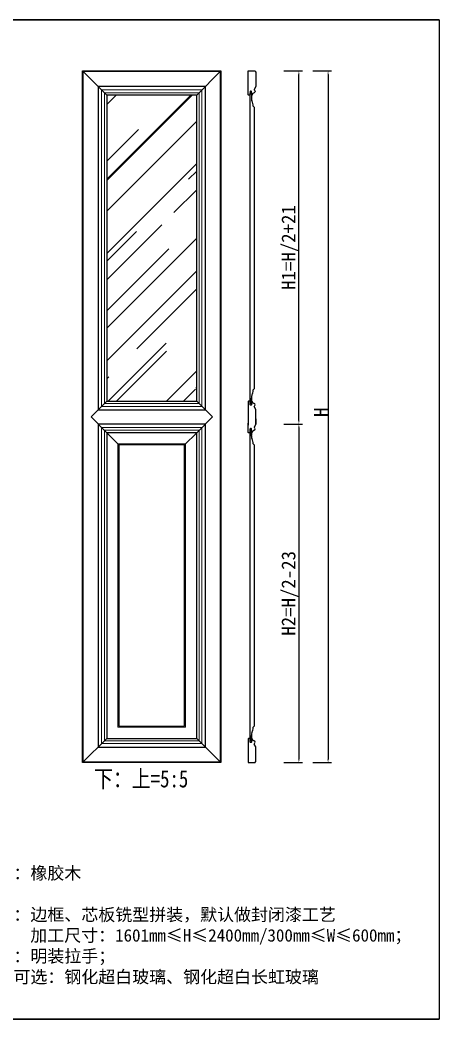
# Model space of a CAD drawing. Header units: inches. Extents: x 49347 to 63816, y 8487 to 15335.
# Drawn here: x 62603 to 63816, y 8494 to 11383 of the extents above; entities that cross this region are included whole.
import ezdxf

# ---------------------------------------------------------------- set-up
doc = ezdxf.new("R2010")
doc.units = ezdxf.units.IN
doc.header["$LTSCALE"] = 4
doc.layers.add('主色线', color=29, linetype='Continuous', lineweight=5)
doc.layers.add('粗实线', color=7, linetype='Continuous')
doc.styles.get("Standard").update_dxf_attribs({"font": 'arial.ttf'})
doc.styles.add('ZB_宋体', font='SimSun.ttf')
doc.styles.add('宋体', font='SimSun.ttf', dxfattribs={"width": 0.8})
doc.dimstyles.new('客来福标注小', dxfattribs={"dimscale": 20, "dimtxt": 2, "dimasz": 0.5, "dimexe": 0.5, "dimexo": 0, "dimgap": 0.05, "dimtad": 1, "dimdec": 0, "dimzin": 0, "dimdsep": 46, "dimtxsty": 'Standard', "dimcen": 0, "dimclrd": 256, "dimclre": 256, "dimclrt": 256, "dimadec": 0, "dimazin": 0, "dimtfac": 1, "dimtdec": 0, "dimtofl": 0, "dimtmove": 1, "dimatfit": 3, "dimfxl": 2.2, "dimfxlon": 1, "dimtolj": 1, "dimtzin": 0, "dimarcsym": 0})

# ---------------------------------------------------------------- blocks, each defined once
blk = doc.blocks.new('*D301')
at = {"lineweight": -2, "transparency": 16777216}
for p, q in [((63450.8, 11235.7), (63504.8, 11235.7)), ((63494.8, 11225.7), (63494.8, 9245.7)), ((63450.8, 9235.7), (63504.8, 9235.7))]:
    blk.add_line(p, q, dxfattribs=at)
at = {"transparency": 16777216}
for points in [[(63493.2, 11225.7), (63496.5, 11225.7), (63494.8, 11235.7)], [(63493.2, 9245.7), (63496.5, 9245.7), (63494.8, 9235.7)]]:
    blk.add_solid(points, dxfattribs=at)
at = {"layer": 'Defpoints', "color": 0, "transparency": 16777216}
for p in [(63384.3, 11235.7), (63384.3, 9235.7), (63494.8, 9235.7)]:
    blk.add_point(p, dxfattribs=at)
at = {"transparency": 16777216, "insert": (63473.8, 10248.7), "char_height": 40, "attachment_point": 5, "rotation": 90, "style": 'ZB_宋体'}
blk.add_mtext('\\A1;H', dxfattribs=at)
blk = doc.blocks.new('*D302')
at = {"lineweight": -2, "transparency": 16777216}
for p, q in [((63366.5, 10214.6), (63420.5, 10214.6)), ((63410.5, 10204.6), (63410.5, 9245.7)), ((63366.5, 9235.7), (63420.5, 9235.7))]:
    blk.add_line(p, q, dxfattribs=at)
at = {"transparency": 16777216}
for points in [[(63408.8, 10204.6), (63412.1, 10204.6), (63410.5, 10214.6)], [(63408.8, 9245.7), (63412.1, 9245.7), (63410.5, 9235.7)]]:
    blk.add_solid(points, dxfattribs=at)
at = {"layer": 'Defpoints', "color": 0, "transparency": 16777216}
for p in [(63139.8, 10214.6), (63340, 9235.7), (63410.5, 9235.7)]:
    blk.add_point(p, dxfattribs=at)
at = {"transparency": 16777216, "insert": (63385.1, 9725.1), "char_height": 40, "attachment_point": 5, "rotation": 90, "style": 'ZB_宋体'}
blk.add_mtext('\\A1;H2=H/2-23', dxfattribs=at)
blk = doc.blocks.new('*D303')
at = {"lineweight": -2, "transparency": 16777216}
for p, q in [((63366.5, 11235.7), (63420.5, 11235.7)), ((63410.5, 10224.6), (63410.5, 11225.7)), ((63366.5, 10214.6), (63420.5, 10214.6))]:
    blk.add_line(p, q, dxfattribs=at)
at = {"transparency": 16777216}
for points in [[(63408.8, 11225.7), (63412.1, 11225.7), (63410.5, 11235.7)], [(63408.8, 10224.6), (63412.1, 10224.6), (63410.5, 10214.6)]]:
    blk.add_solid(points, dxfattribs=at)
at = {"layer": 'Defpoints', "color": 0, "transparency": 16777216}
for p in [(63280, 11235.7), (63410.5, 11235.7), (63139.8, 10214.6)]:
    blk.add_point(p, dxfattribs=at)
at = {"transparency": 16777216, "insert": (63385.1, 10725.1), "char_height": 40, "attachment_point": 5, "rotation": 90, "style": 'ZB_宋体'}
blk.add_mtext('\\A1;H1=H/2+21', dxfattribs=at)

msp = doc.modelspace()

# ---------------------------------------------------------------- hatches: boundary and pattern name
h = msp.add_hatch()
h.set_pattern_fill('AR-RROOF', color=4, scale=6, angle=45)
h.set_pattern_definition([(45, (-67475, -20911.18), (129.31569, 344.84184), [2286, -304.8, 762, -152.4]), (45, (-67385.55, -20713.98), (-251.08796, 35.5618), [457.2, -50.292, 914.4, -114.3]), (45, (-67512.71, -20765.7), (488.16672, 632.56924), [1219.2, -213.36, 609.6, -152.4])])
h.paths.add_polyline_path([(62854.67, 10280.58), (63114.76, 10280.58), (63114.76, 11165.68), (62854.67, 11165.68)])

# ---------------------------------------------------------------- linework, layer by layer
at = {"color": 0}
for p, q in [((63815.97, 11382.95, 0), (60798.87, 11382.95, 0)), ((60798.87, 11382.95, 0), (63815.97, 11382.95, 0)), ((63815.97, 11382.95, 0), (60798.87, 11382.95, 0))]:
    msp.add_line(p, q, dxfattribs=at)
for p, q in [((62108.76, 11382.95, 0), (63253.89, 11382.95, 0)), ((63253.89, 11382.95, 0), (62440.22, 11382.95, 0)), ((63815.97, 11382.95, 0), (63253.89, 11382.95, 0)), ((63815.97, 11382.95, 0), (63253.89, 11382.95, 0)), ((60798.87, 8494.26, 0), (63815.97, 8494.26, 0))]:
    msp.add_line(p, q)
at = {"color": 250}
for p, q in [((62854.67, 11165.68, 0), (62784.67, 11235.68, 0)), ((63114.76, 11165.68, 0), (63184.76, 11235.68, 0)), ((62854.67, 10280.58, 0), (62809.19, 10235.1, 0)), ((63114.76, 10280.58, 0), (63160.24, 10235.1, 0)), ((62854.67, 10189.62, 0), (62809.19, 10235.1, 0)), ((63114.76, 10189.62, 0), (63160.24, 10235.1, 0)), ((62854.67, 10189.62, 0), (62889.67, 10154.62, 0)), ((63079.76, 10154.62, 0), (63114.76, 10189.62, 0)), ((62854.67, 9305.68, 0), (62784.67, 9235.68, 0)), ((63114.76, 9305.68, 0), (63184.76, 9235.68, 0))]:
    msp.add_line(p, q, dxfattribs=at)
at = {"color": 2}
for p, q in [((63269.04, 10270.39, 0), (63269.04, 11172.38, 0)), ((63269.04, 11172.38, 0), (63273.04, 11172.38, 0)), ((63273.04, 11172.38, 0), (63273.04, 11155.68, 0)), ((63278.54, 11133.68, 0), (63281.04, 11130.68, 0)), ((63281.04, 11130.68, 0), (63281.04, 10316.09, 0)), ((63281.04, 10316.09, 0), (63278.54, 10313.09, 0)), ((63273.04, 10291.09, 0), (63273.04, 10274.39, 0)), ((63273.04, 10274.39, 0), (63273.04, 10289.5, 0)), ((63273.04, 10289.5, 0), (63273.04, 10274.39, 0)), ((63264.99, 10281.09, 0), (63263.99, 10280.09, 0)), ((63263.99, 10280.09, 0), (63263.99, 10211.09, 0)), ((63268.04, 10281.09, 0), (63264.99, 10281.09, 0)), ((63269.04, 10279.59, 0), (63268.04, 10281.09, 0)), ((63269.04, 10270.39, 0), (63269.04, 10279.59, 0)), ((63273.04, 10274.39, 0), (63269.04, 10274.39, 0)), ((63270.04, 10269.39, 0), (63269.04, 10270.39, 0)), ((63272.04, 10269.39, 0), (63270.04, 10269.39, 0)), ((63273.04, 10270.39, 0), (63272.04, 10269.39, 0)), ((63273.04, 10274.39, 0), (63273.04, 10283.29, 0)), ((63274.04, 10281.09, 0), (63273.04, 10279.59, 0)), ((63273.04, 10279.59, 0), (63273.04, 10270.39, 0)), ((63274.65, 10281.09, 0), (63274.04, 10281.09, 0)), ((63280.99, 10265.35, 0), (63280.99, 10265.4, 0)), ((63285.74, 10256.55, 0), (63281.12, 10264.87, 0)), ((63285.99, 10241.09, 0), (63285.99, 10255.58, 0)), ((63285.99, 10215.12, 0), (63285.99, 10255.58, 0)), ((63285.99, 10229.6, 0), (63285.99, 10215.12, 0)), ((63263.99, 10190.6, 0), (63263.99, 10217.6, 0)), ((63270.04, 10201.3, 0), (63269.04, 10200.3, 0)), ((63269.04, 9298.98, 0), (63269.04, 10200.3, 0)), ((63269.04, 10200.3, 0), (63269.04, 10191.1, 0)), ((63272.04, 10201.3, 0), (63270.04, 10201.3, 0)), ((63273.04, 10200.3, 0), (63272.04, 10201.3, 0)), ((63273.04, 10191.1, 0), (63273.04, 10200.3, 0)), ((63280.99, 10205.34, 0), (63280.99, 10205.29, 0)), ((63285.74, 10214.15, 0), (63281.12, 10205.83, 0)), ((63264.99, 10189.6, 0), (63263.99, 10190.6, 0)), ((63268.04, 10189.6, 0), (63264.99, 10189.6, 0)), ((63269.04, 10191.1, 0), (63268.04, 10189.6, 0)), ((63273.04, 10196.3, 0), (63269.04, 10196.3, 0)), ((63273.04, 10196.3, 0), (63273.04, 10181.2, 0)), ((63273.04, 10181.2, 0), (63273.04, 10196.3, 0)), ((63273.04, 10179.6, 0), (63273.04, 10196.3, 0)), ((63273.04, 10196.3, 0), (63273.04, 10187.4, 0)), ((63274.04, 10189.6, 0), (63273.04, 10191.1, 0)), ((63274.65, 10189.6, 0), (63274.04, 10189.6, 0)), ((63281.04, 10154.6, 0), (63278.54, 10157.61, 0)), ((63281.04, 10154.6, 0), (63281.04, 9340.68, 0)), ((63281.04, 9340.68, 0), (63278.54, 9337.68, 0)), ((63264.99, 9305.68, 0), (63263.99, 9304.68, 0)), ((63263.99, 9304.68, 0), (63263.99, 9235.68, 0)), ((63268.04, 9305.68, 0), (63264.99, 9305.68, 0)), ((63269.04, 9304.18, 0), (63268.04, 9305.68, 0)), ((63269.04, 9294.98, 0), (63269.04, 9304.18, 0)), ((63273.04, 9315.68, 0), (63273.04, 9298.98, 0)), ((63273.04, 9298.98, 0), (63273.04, 9314.09, 0)), ((63273.04, 9314.09, 0), (63273.04, 9298.98, 0)), ((63273.04, 9298.98, 0), (63273.04, 9307.88, 0)), ((63274.04, 9305.68, 0), (63273.04, 9304.18, 0)), ((63273.04, 9304.18, 0), (63273.04, 9294.98, 0)), ((63274.65, 9305.68, 0), (63274.04, 9305.68, 0)), ((63273.04, 9298.98, 0), (63269.04, 9298.98, 0)), ((63270.04, 9293.98, 0), (63269.04, 9294.98, 0)), ((63272.04, 9293.98, 0), (63270.04, 9293.98, 0)), ((63273.04, 9294.98, 0), (63272.04, 9293.98, 0)), ((63280.99, 9289.94, 0), (63280.99, 9289.99, 0)), ((63285.74, 9281.13, 0), (63281.12, 9289.45, 0)), ((63285.99, 9265.68, 0), (63285.99, 9280.16, 0)), ((63285.99, 9238.68, 0), (63285.99, 9280.16, 0)), ((63263.99, 9235.68, 0), (63282.99, 9235.68, 0)), ((63283.99, 9236.68, 0), (63283.99, 9237.68, 0)), ((63283.99, 9237.68, 0), (63284.99, 9237.68, 0))]:
    msp.add_line(p, q, dxfattribs=at)
at = {"color": 0, "elevation": 0}
msp.add_lwpolyline([(60798.87, 11382.95), (63815.97, 11382.95), (63815.97, 8494.26), (60798.87, 8494.26)], close=True, dxfattribs=at)
at = {"color": 2, "elevation": 0}
msp.add_lwpolyline([(63285.99, 11205.68), (63285.99, 11191.2, -0.1274582), (63285.74, 11190.23), (63281.12, 11181.91, 0.1274582), (63280.99, 11181.42), (63280.99, 11181.37, 0.2924495), (63281.57, 11180.46, -0.6933753), (63280.99, 11172.68, 0.2819001), (63275.64, 11166.51, -0.3664776), (63274.65, 11165.68), (63274.04, 11165.68), (63273.04, 11167.18), (63273.04, 11176.38), (63272.04, 11177.38), (63270.04, 11177.38), (63269.04, 11176.38), (63269.04, 11167.18), (63268.04, 11165.68), (63264.99, 11165.68), (63263.99, 11166.68), (63263.99, 11235.68), (63282.99, 11235.68, -0.4142136), (63283.99, 11234.68), (63283.99, 11233.68), (63284.99, 11233.68, -0.4142136), (63285.99, 11232.68), (63285.99, 11191.2)], format="xyb", dxfattribs=at)
at = {"color": 2}
for centre, radius, start, end in [((63289.04, 11155.68, 0), 16, 180, 205.2889), ((63241.48, 11132.09, 0), 37.1, 2.46453, 26.85353), ((63241.48, 10314.69, 0), 37.1, 333.14647, 357.53547), ((63289.04, 10291.09, 0), 16, 154.7111, 180), ((63274.65, 10280.09, 0), 1, 9.49298, 90), ((63283.35, 10281.55, 0), 7.82, 189.49298, 252.46558), ((63279.83, 10270.09, 0), 4.17, 294.79386, 73.7398), ((63281.99, 10265.4, 0), 1, 114.79386, 179.99999), ((63281.99, 10265.35, 0), 1, 180, 209.0546), ((63283.99, 10255.58, 0), 2, 360, 29.0546), ((63281.99, 10205.34, 0), 1, 150.9454, 180), ((63281.99, 10205.29, 0), 1, 180.00001, 245.20614), ((63279.83, 10200.6, 0), 4.17, 286.2602, 65.20614), ((63283.99, 10215.12, 0), 2, 330.9454, 0), ((63289.04, 10179.6, 0), 16, 180, 205.2889), ((63241.48, 10156.01, 0), 37.1, 2.46453, 26.85353), ((63274.65, 10190.6, 0), 1, 270, 350.50702), ((63283.35, 10189.15, 0), 7.82, 107.53442, 170.50702), ((63241.48, 9339.27, 0), 37.1, 333.14647, 357.53547), ((63289.04, 9315.68, 0), 16, 154.7111, 180), ((63274.65, 9304.68, 0), 1, 9.49298, 90), ((63283.35, 9306.13, 0), 7.82, 189.49298, 252.46558), ((63279.83, 9294.68, 0), 4.17, 294.79386, 73.7398), ((63281.99, 9289.99, 0), 1, 114.79386, 179.99999), ((63281.99, 9289.94, 0), 1, 180, 209.0546), ((63283.99, 9280.16, 0), 2, 360, 29.0546), ((63282.99, 9236.68, 0), 1, 270, 0), ((63284.99, 9238.68, 0), 1, 270, 0)]:
    msp.add_arc(centre, radius, start, end, dxfattribs=at)
at = {"layer": '主色线', "color": 250}
for p, q in [((63182.76, 11233.68, 0), (62786.67, 11233.68, 0)), ((62786.67, 11233.68, 0), (62786.67, 10212.58, 0)), ((63182.76, 10212.58, 0), (63182.76, 11233.68, 0)), ((62786.67, 10247.76, 0), (62786.67, 9237.68, 0)), ((63182.76, 9237.68, 0), (63182.76, 10247.76, 0)), ((62786.67, 9237.68, 0), (63182.76, 9237.68, 0))]:
    msp.add_line(p, q, dxfattribs=at)
at = {"layer": '主色线', "color": 250, "elevation": 0}
for points in [[(62839.67, 10265.58), (63129.76, 10265.58), (63129.76, 11180.68), (62839.67, 11180.68)], [(62847.67, 10273.58), (63121.76, 10273.58), (63121.76, 11172.68), (62847.67, 11172.68)], [(62839.67, 9290.68), (63129.76, 9290.68), (63129.76, 10204.62), (62839.67, 10204.62)], [(62847.67, 9298.68), (63121.76, 9298.68), (63121.76, 10196.62), (62847.67, 10196.62)], [(62886.66, 9337.68), (63082.76, 9337.68), (63082.76, 10157.62), (62886.66, 10157.62)]]:
    msp.add_lwpolyline(points, close=True, dxfattribs=at)
at = {"layer": '粗实线', "elevation": 0}
for points in [[(62784.67, 11235.68), (63184.76, 11235.68), (63184.76, 9235.68), (62784.67, 9235.68)], [(62784.67, 11235.68), (63184.76, 11235.68), (63184.76, 9235.68), (62784.67, 9235.68)], [(62829.67, 10255.58), (63139.76, 10255.58), (63139.76, 11190.68), (62829.67, 11190.68)], [(62854.67, 10280.58), (63114.76, 10280.58), (63114.76, 11165.68), (62854.67, 11165.68)], [(62829.67, 9280.68), (63139.76, 9280.68), (63139.76, 10214.62), (62829.67, 10214.62)], [(62854.67, 9305.68), (63114.76, 9305.68), (63114.76, 10189.62), (62854.67, 10189.62)], [(62889.67, 9340.68), (63079.76, 9340.68), (63079.76, 10154.62), (62889.67, 10154.62)]]:
    msp.add_lwpolyline(points, close=True, dxfattribs=at)

# ---------------------------------------------------------------- texts
at = {"color": 0, "insert": (62817.91, 9214.03, 0), "char_height": 50, "width": 365.7402, "attachment_point": 1, "style": '宋体'}
msp.add_mtext('下：上=5:5', dxfattribs=at)
at = {"lineweight": 25, "insert": (62486.27, 8934.18, 0), "char_height": 36, "width": 1300.144, "attachment_point": 1, "style": 'ZB_宋体'}
msp.add_mtext('基材：橡胶木\\P     \\P工艺：边框、芯板铣型拼装，默认做封闭漆工艺\\P      加工尺寸：1601mm≤H≤2400mm/300mm≤W≤600mm；\\P拉手：明装拉手；\\P玻璃可选：钢化超白玻璃、钢化超白长虹玻璃', dxfattribs=at)

# ---------------------------------------------------------------- dimensions: what is measured, and where the dimension line sits
at = {"color": 0}
for base, p2, text, picture, middle in [((63410.47, 11235.68, 0), (63279.96, 11235.68, 0), 'H1=H/2+21', '*D303', (63385.11, 10725.15, 0)), ((63410.47, 9235.68, 0), (63339.96, 9235.68, 0), 'H2=H/2-23', '*D302', (63385.11, 9725.15, 0))]:
    dim = msp.add_linear_dim(base=base, p1=(63139.76, 10214.62, 0), p2=p2, angle=90, text=text, dimstyle='客来福标注小', override={"dimtxsty": 'ZB_宋体'}, dxfattribs=at)
    dim.commit()
    dim.dimension.update_dxf_attribs({"geometry": picture, "text_midpoint": middle})
dim = msp.add_linear_dim(base=(63494.82, 9235.68, 0), p1=(63384.34, 11235.68, 0), p2=(63384.34, 9235.68, 0), angle=90, text='H', dimstyle='客来福标注小', override={"dimtxsty": 'ZB_宋体'}, dxfattribs=at)
dim.commit()
dim.dimension.update_dxf_attribs({"geometry": '*D301', "text_midpoint": (63494.82, 10248.68, 0), "dimtype": 128})

doc.saveas('drawing.dxf')
